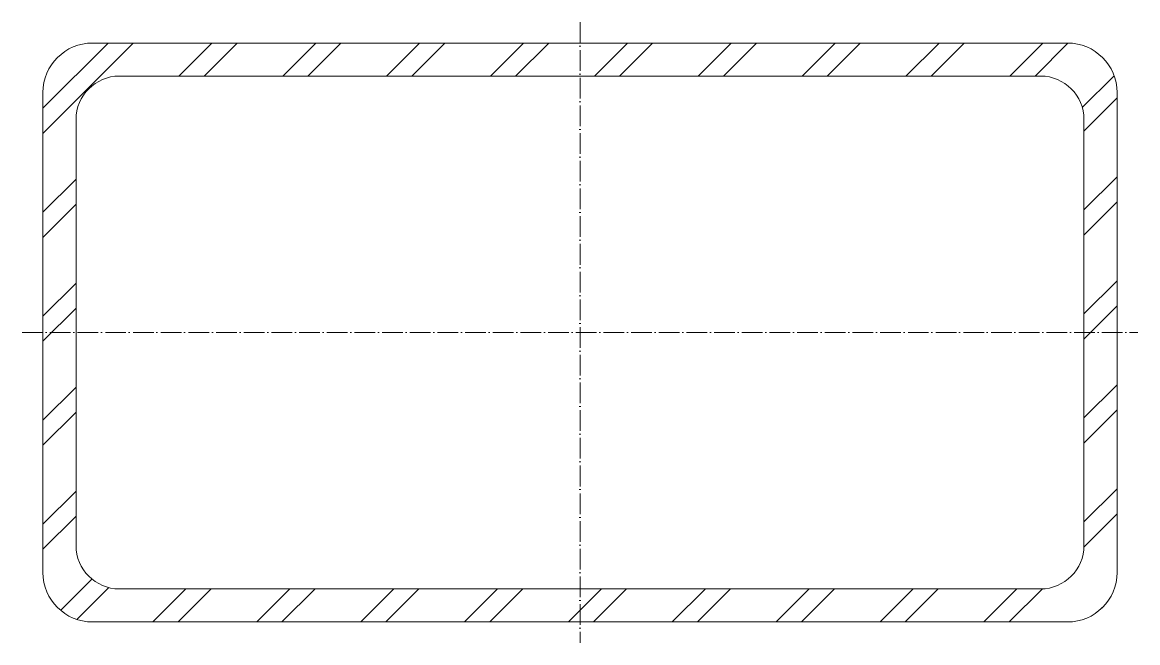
# Model space of a CAD drawing. Header units: metres. Extents: x -135 to 135, y -75 to 75.
import ezdxf

# ---------------------------------------------------------------- set-up
doc = ezdxf.new("R2010")
doc.units = ezdxf.units.M
doc.linetypes.add('MV_hartlijn_staal', pattern=[6.6, 5, -0.8, 0, -0.8])
doc.layers.add('A-DETL-GENF', color=92, linetype='Continuous', lineweight=18)

# ---------------------------------------------------------------- blocks, each defined once
blk = doc.blocks.new('28 Staalprofielen- koker RHS-2d - K260_140_8-5067757-00_0 Basismaterialen')
at = {"layer": 'A-DETL-GENF', "lineweight": 13}
h = blk.add_hatch(dxfattribs=at)
h.set_pattern_fill('FP_311', color=256, style=0, pattern_type=2)
h.set_pattern_definition([(225, (-4770.222, -3510.843), (12.57236, -12.57236), []), (225, (-4770.222, -3529.893), (12.57236, -12.57236), [])])
h.paths.add_polyline_path([(118, 70), (-118, 70), (-121.11, 69.59), (-124, 68.39), (-126.49, 66.49), (-128.39, 64), (-129.59, 61.11), (-130, 58), (-130, -58), (-129.59, -61.11), (-128.39, -64), (-126.49, -66.49), (-124, -68.39), (-121.11, -69.59), (-118, -70), (118, -70), (121.11, -69.59), (124, -68.39), (126.49, -66.49), (128.39, -64), (129.59, -61.11), (130, -58), (130, 58), (129.59, 61.11), (128.39, 64), (126.49, 66.49), (124, 68.39), (121.11, 69.59)])
h.paths.add_polyline_path([(75.35, 62), (111.5, 62), (114.22, 61.64), (116.75, 60.59), (118.92, 58.92), (120.59, 56.75), (121.64, 54.22), (122, 51.5), (122, -51.5), (121.64, -54.22), (120.59, -56.75), (118.92, -58.92), (116.75, -60.59), (114.22, -61.64), (111.5, -62), (-111.5, -62), (-114.22, -61.64), (-116.75, -60.59), (-118.92, -58.92), (-120.59, -56.75), (-121.64, -54.22), (-122, -51.5), (-122, 51.5), (-121.64, 54.22), (-120.59, 56.75), (-118.92, 58.92), (-116.75, 60.59), (-114.22, 61.64), (-111.5, 62)])
at = {"layer": 'A-DETL-GENF', "linetype": 'MV_hartlijn_staal', "lineweight": 13}
for p, q in [((0, 75), (0, -75)), ((-135, 0), (135, 0))]:
    blk.add_line(p, q, dxfattribs=at)
at = {"layer": 'A-DETL-GENF'}
for p, q in [((118, 70), (-118, 70)), ((118, 70), (-118, 70)), ((-111.5, 62), (111.5, 62)), ((111.5, 62), (-111.5, 62)), ((-130, 58), (-130, -58)), ((-130, 58), (-130, -58)), ((130, -58), (130, 58)), ((130, -58), (130, 58)), ((-122, -51.5), (-122, 51.5)), ((-122, 51.5), (-122, -51.5)), ((122, 51.5), (122, -51.5)), ((122, -51.5), (122, 51.5)), ((111.5, -62), (-111.5, -62)), ((-111.5, -62), (111.5, -62)), ((-118, -70), (118, -70)), ((-118, -70), (118, -70))]:
    blk.add_line(p, q, dxfattribs=at)
for centre, radius, start, end in [((-118, 58), 12, 90, 180), ((-118, 58), 12, 90, 180), ((118, 58), 12, 360, 90), ((118, 58), 12, 360, 90), ((-111.5, 51.5), 10.5, 90, 180), ((-111.5, 51.5), 10.5, 90, 180), ((111.5, 51.5), 10.5, 360, 90), ((111.5, 51.5), 10.5, 0, 90), ((-111.5, -51.5), 10.5, 180, 270), ((-111.5, -51.5), 10.5, 180, 270), ((111.5, -51.5), 10.5, 270, 0), ((111.5, -51.5), 10.5, 270, 0), ((-118, -58), 12, 180, 270), ((-118, -58), 12, 180, 270), ((118, -58), 12, 270, 0), ((118, -58), 12, 270, 0)]:
    blk.add_arc(centre, radius, start, end, dxfattribs=at)

msp = doc.modelspace()

# ---------------------------------------------------------------- block references
msp.add_blockref('28 Staalprofielen- koker RHS-2d - K260_140_8-5067757-00_0 Basismaterialen', (0, 0))

doc.saveas('drawing.dxf')
